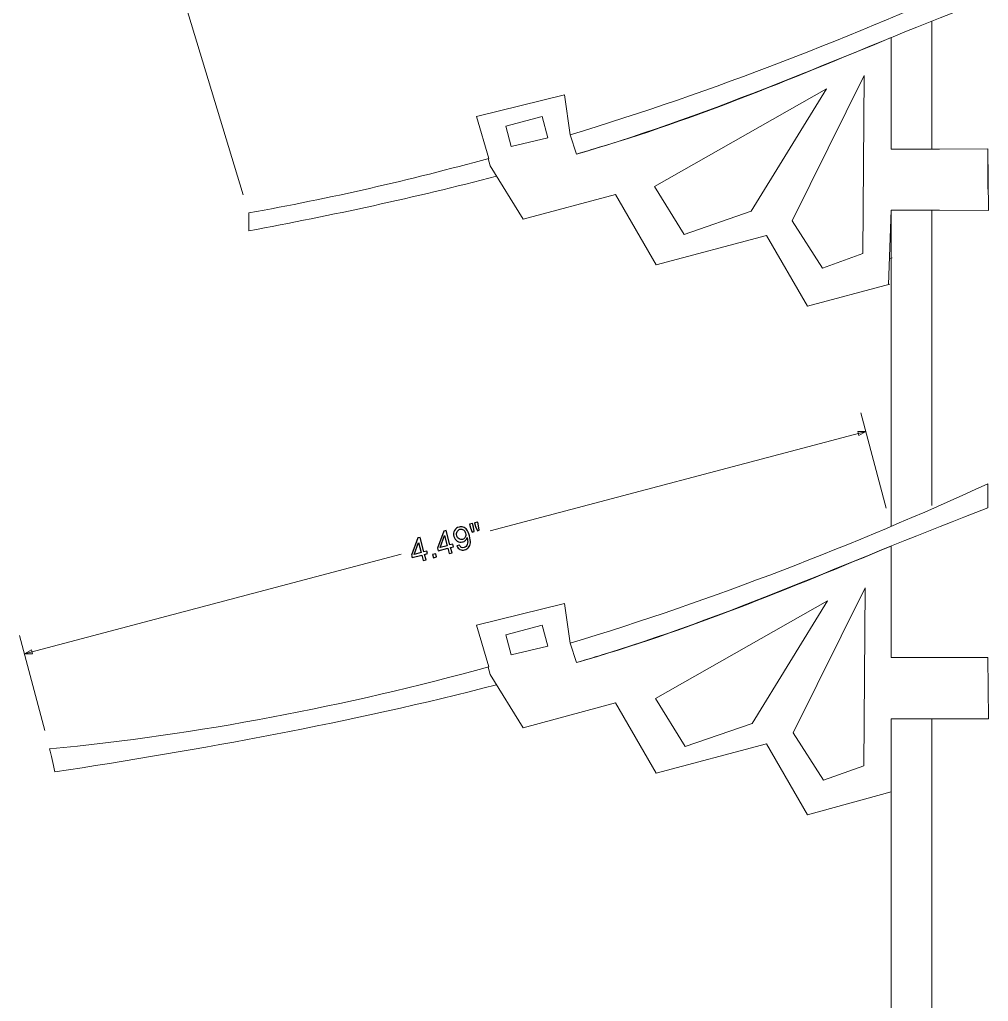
# Model space of a CAD drawing. Header units: inches. Extents: x -60.4 to -14.9, y -20.3 to 14.1.
# Drawn here: x -33.34 to -28.34, y -11.26 to -6.18 of the extents above; entities that cross this region are included whole.
import ezdxf

# ---------------------------------------------------------------- set-up
doc = ezdxf.new("R2010")
doc.units = ezdxf.units.IN
doc.header["$MEASUREMENT"] = 0
doc.layers.add('Master Desktop', color=7, linetype='Continuous', plot=False)

msp = doc.modelspace()

# ---------------------------------------------------------------- linework, layer by layer
at = {"layer": 'Master Desktop', "color": 155, "lineweight": 9}
for points in [[(-32.1869, -7.0879), (-32.1869, -7.0879), (-33.0351, -4.2951), (-33.0351, -4.2951)], [(-28.8669, -8.7065), (-28.8669, -8.7065), (-28.9968, -8.2154), (-28.9968, -8.2154)], [(-28.9716, -8.3106), (-28.9716, -8.3106), (-30.9126, -8.8239), (-30.9126, -8.8239)], [(-31.3722, -8.9455), (-31.3722, -8.9455), (-33.317, -9.4599), (-33.317, -9.4599)], [(-33.2123, -9.8559), (-33.2123, -9.8559), (-33.3422, -9.3648), (-33.3422, -9.3648)]]:
    msp.add_open_spline(points, degree=3, dxfattribs=at)
at = {"layer": 'Master Desktop', "lineweight": 18}
for points in [[(-30.499, -6.7786), (-29.7552, -6.5517), (-29.0328, -6.2708), (-28.3417, -5.9547)], [(-28.6317, -6.1919), (-28.6317, -6.1919), (-28.6317, -6.8518), (-28.6317, -6.8518)], [(-28.8417, -6.2763), (-28.8417, -6.2763), (-28.8417, -6.8518), (-28.8417, -6.8518)], [(-28.8417, -6.8518), (-28.8417, -6.8518), (-28.8417, -6.2763), (-28.8417, -6.2763)], [(-32.1583, -7.182), (-31.7404, -7.107), (-31.3266, -7.0121), (-30.9187, -6.9002)], [(-32.1583, -7.2745), (-31.7294, -7.1944), (-31.2986, -7.1019), (-30.8797, -6.9927)], [(-28.8417, -7.1685), (-28.8417, -7.1685), (-28.8417, -8.8017), (-28.8417, -8.8017)], [(-28.8417, -8.8017), (-28.8417, -8.8017), (-28.8417, -7.1685), (-28.8417, -7.1685)], [(-28.6317, -7.1685), (-28.6317, -7.1685), (-28.6317, -8.6938), (-28.6317, -8.6938)], [(-30.499, -9.4056), (-29.7552, -9.1786), (-29.0328, -8.8977), (-28.3417, -8.5817)], [(-28.8417, -8.9033), (-28.8417, -8.9033), (-28.8417, -9.4788), (-28.8417, -9.4788)], [(-28.8417, -9.4788), (-28.8417, -9.4788), (-28.8417, -8.9033), (-28.8417, -8.9033)], [(-33.1871, -9.951), (-32.4181, -9.8774), (-31.6589, -9.7302), (-30.9187, -9.5272)], [(-33.1604, -10.0699), (-32.4142, -9.9563), (-31.6281, -9.8148), (-30.8797, -9.6197)], [(-28.8417, -9.7955), (-28.8417, -9.7955), (-28.8417, -11.6815), (-28.8417, -11.6815)], [(-28.8417, -11.6815), (-28.8417, -11.6815), (-28.8417, -9.7955), (-28.8417, -9.7955)], [(-28.6317, -9.7955), (-28.6317, -9.7955), (-28.6317, -11.6815), (-28.6317, -11.6815)], [(-33.1604, -10.0699), (-33.1696, -10.0274), (-33.1792, -9.9807), (-33.1871, -9.951)]]:
    msp.add_open_spline(points, degree=3, dxfattribs=at)
for points in [[(-30.4656, -6.8778), (-30.4138, -6.8626), (-30.3624, -6.847), (-30.3112, -6.8311), (-30.3112, -6.8311), (-29.6175, -6.6161), (-29.0013, -6.3285), (-28.3417, -6.0793)], [(-30.4656, -9.5048), (-30.4138, -9.4895), (-30.3624, -9.474), (-30.3112, -9.4581), (-30.3112, -9.4581), (-29.6175, -9.2431), (-29.0013, -8.9555), (-28.3417, -8.7062)]]:
    msp.add_open_spline(points, degree=3, knots=[0, 0, 0, 0, 0.333333, 0.333333, 0.333333, 0.333333, 1, 1, 1, 1], dxfattribs=at)
at = {"layer": 'Master Desktop', "color": 1, "lineweight": 9}
for points, knots in [([(-28.8543, -7.5518), (-28.8543, -7.5518), (-28.8417, -7.1685), (-28.8417, -7.1685), (-28.8417, -7.1685), (-28.8417, -7.1685), (-28.5917, -7.1685), (-28.5917, -7.1685), (-28.5917, -7.1685), (-28.5917, -7.1685), (-28.339, -7.1688), (-28.339, -7.1688), (-28.339, -7.1688), (-28.339, -7.1688), (-28.3417, -6.8516), (-28.3417, -6.8516), (-28.3417, -6.8516), (-28.3417, -6.8516), (-28.5917, -6.8518), (-28.5917, -6.8518), (-28.5917, -6.8518), (-28.5917, -6.8518), (-28.8417, -6.8518), (-28.8417, -6.8518), (-28.8417, -6.8518), (-28.8417, -6.8518), (-28.8417, -6.2763), (-28.8417, -6.2763), (-28.8417, -6.2763), (-29.3541, -6.4882), (-29.8899, -6.7139), (-30.4656, -6.8778), (-30.4656, -6.8778), (-30.4656, -6.8778), (-30.4983, -6.7784), (-30.4983, -6.7784)], [0, 0, 0, 0, 0.1, 0.1, 0.1, 0.1, 0.2, 0.2, 0.2, 0.2, 0.3, 0.3, 0.3, 0.3, 0.4, 0.4, 0.4, 0.4, 0.5, 0.5, 0.5, 0.5, 0.6, 0.6, 0.6, 0.6, 0.7, 0.7, 0.7, 0.7, 0.8, 0.8, 0.8, 0.8, 1, 1, 1, 1]), ([(-30.9187, -6.9002), (-30.9187, -6.9002), (-30.9833, -6.684), (-30.9833, -6.684), (-30.9833, -6.684), (-30.9833, -6.684), (-30.5276, -6.572), (-30.5276, -6.572), (-30.5276, -6.572), (-30.5276, -6.572), (-30.4983, -6.7784), (-30.4983, -6.7784)], [0, 0, 0, 0, 0.25, 0.25, 0.25, 0.25, 0.5, 0.5, 0.5, 0.5, 1, 1, 1, 1]), ([(-30.6147, -6.7932), (-30.6147, -6.7932), (-30.8036, -6.8389), (-30.8036, -6.8389), (-30.8036, -6.8389), (-30.8036, -6.8389), (-30.8317, -6.7344), (-30.8317, -6.7344), (-30.8317, -6.7344), (-30.8317, -6.7344), (-30.6439, -6.6841), (-30.6439, -6.6841), (-30.6439, -6.6841), (-30.6439, -6.6841), (-30.6147, -6.7932), (-30.6147, -6.7932)], [0, 0, 0, 0, 0.2, 0.2, 0.2, 0.2, 0.4, 0.4, 0.4, 0.4, 0.6, 0.6, 0.6, 0.6, 1, 1, 1, 1]), ([(-30.9232, -6.9014), (-30.9232, -6.9014), (-30.9127, -6.9395), (-30.9127, -6.9395), (-30.9127, -6.9395), (-30.9127, -6.9395), (-30.7422, -7.2148), (-30.7422, -7.2148), (-30.7422, -7.2148), (-30.7422, -7.2148), (-30.264, -7.0867), (-30.264, -7.0867), (-30.264, -7.0867), (-30.264, -7.0867), (-30.0541, -7.4502), (-30.0541, -7.4502), (-30.0541, -7.4502), (-30.0541, -7.4502), (-29.4854, -7.2978), (-29.4854, -7.2978), (-29.4854, -7.2978), (-29.4854, -7.2978), (-29.2738, -7.6642), (-29.2738, -7.6642), (-29.2738, -7.6642), (-29.2738, -7.6642), (-28.8486, -7.5502), (-28.8486, -7.5502)], [0, 0, 0, 0, 0.125, 0.125, 0.125, 0.125, 0.25, 0.25, 0.25, 0.25, 0.375, 0.375, 0.375, 0.375, 0.5, 0.5, 0.5, 0.5, 0.625, 0.625, 0.625, 0.625, 0.75, 0.75, 0.75, 0.75, 1, 1, 1, 1]), ([(-30.9232, -9.5284), (-30.9232, -9.5284), (-30.9127, -9.5665), (-30.9127, -9.5665), (-30.9127, -9.5665), (-30.9127, -9.5665), (-30.7422, -9.8418), (-30.7422, -9.8418), (-30.7422, -9.8418), (-30.7422, -9.8418), (-30.264, -9.7136), (-30.264, -9.7136), (-30.264, -9.7136), (-30.264, -9.7136), (-30.0541, -10.0772), (-30.0541, -10.0772), (-30.0541, -10.0772), (-30.0541, -10.0772), (-29.4854, -9.9248), (-29.4854, -9.9248), (-29.4854, -9.9248), (-29.4854, -9.9248), (-29.2738, -10.2912), (-29.2738, -10.2912), (-29.2738, -10.2912), (-29.2738, -10.2912), (-28.8417, -10.1736), (-28.8417, -10.1736), (-28.8417, -10.1736), (-28.8417, -10.1736), (-28.8417, -9.7955), (-28.8417, -9.7955), (-28.8417, -9.7955), (-28.8417, -9.7955), (-28.5917, -9.7955), (-28.5917, -9.7955), (-28.5917, -9.7955), (-28.5917, -9.7955), (-28.339, -9.7957), (-28.339, -9.7957), (-28.339, -9.7957), (-28.339, -9.7957), (-28.3417, -9.4785), (-28.3417, -9.4785), (-28.3417, -9.4785), (-28.3417, -9.4785), (-28.5917, -9.4788), (-28.5917, -9.4788), (-28.5917, -9.4788), (-28.5917, -9.4788), (-28.8417, -9.4788), (-28.8417, -9.4788), (-28.8417, -9.4788), (-28.8417, -9.4788), (-28.8417, -8.9033), (-28.8417, -8.9033), (-28.8417, -8.9033), (-29.3541, -9.1152), (-29.8899, -9.3409), (-30.4656, -9.5048), (-30.4656, -9.5048), (-30.4656, -9.5048), (-30.4983, -9.4053), (-30.4983, -9.4053)], [0, 0, 0, 0, 0.058824, 0.058824, 0.058824, 0.058824, 0.117647, 0.117647, 0.117647, 0.117647, 0.176471, 0.176471, 0.176471, 0.176471, 0.235294, 0.235294, 0.235294, 0.235294, 0.294118, 0.294118, 0.294118, 0.294118, 0.352941, 0.352941, 0.352941, 0.352941, 0.411765, 0.411765, 0.411765, 0.411765, 0.470588, 0.470588, 0.470588, 0.470588, 0.529412, 0.529412, 0.529412, 0.529412, 0.588235, 0.588235, 0.588235, 0.588235, 0.647059, 0.647059, 0.647059, 0.647059, 0.705882, 0.705882, 0.705882, 0.705882, 0.764706, 0.764706, 0.764706, 0.764706, 0.823529, 0.823529, 0.823529, 0.823529, 0.882353, 0.882353, 0.882353, 0.882353, 1, 1, 1, 1]), ([(-30.9187, -9.5272), (-30.9187, -9.5272), (-30.9833, -9.311), (-30.9833, -9.311), (-30.9833, -9.311), (-30.9833, -9.311), (-30.5276, -9.199), (-30.5276, -9.199), (-30.5276, -9.199), (-30.5276, -9.199), (-30.4983, -9.4053), (-30.4983, -9.4053)], [0, 0, 0, 0, 0.25, 0.25, 0.25, 0.25, 0.5, 0.5, 0.5, 0.5, 1, 1, 1, 1]), ([(-30.6147, -9.4202), (-30.6147, -9.4202), (-30.8036, -9.4659), (-30.8036, -9.4659), (-30.8036, -9.4659), (-30.8036, -9.4659), (-30.8317, -9.3613), (-30.8317, -9.3613), (-30.8317, -9.3613), (-30.8317, -9.3613), (-30.6439, -9.311), (-30.6439, -9.311), (-30.6439, -9.311), (-30.6439, -9.311), (-30.6147, -9.4202), (-30.6147, -9.4202)], [0, 0, 0, 0, 0.2, 0.2, 0.2, 0.2, 0.4, 0.4, 0.4, 0.4, 0.6, 0.6, 0.6, 0.6, 1, 1, 1, 1])]:
    msp.add_open_spline(points, degree=3, knots=knots, dxfattribs=at)
for points in [[(-28.8417, -6.7418), (-28.8417, -6.7418), (-28.8417, -6.2763), (-28.8417, -6.2763)], [(-28.3417, -6.8516), (-28.3417, -6.8516), (-28.3417, -7.0584), (-28.3417, -7.0584)], [(-28.8417, -7.4149), (-28.8417, -7.4149), (-28.8417, -7.1685), (-28.8417, -7.1685)], [(-28.8499, -7.4171), (-28.8499, -7.4171), (-28.8359, -7.4134), (-28.8359, -7.4134)]]:
    msp.add_open_spline(points, degree=3, dxfattribs=at)
at = {"layer": 'Master Desktop', "color": 5, "lineweight": 9}
for points in [[(-29.3524, -7.2228), (-29.3524, -7.2228), (-28.98, -6.4728), (-28.98, -6.4728), (-28.98, -6.4728), (-28.98, -6.4728), (-28.9878, -7.3921), (-28.9878, -7.3921), (-28.9878, -7.3921), (-28.9878, -7.3921), (-29.1962, -7.4676), (-29.1962, -7.4676), (-29.1962, -7.4676), (-29.1962, -7.4676), (-29.3524, -7.2228), (-29.3524, -7.2228)], [(-30.0634, -7.0457), (-30.0634, -7.0457), (-29.1753, -6.5405), (-29.1753, -6.5405), (-29.1753, -6.5405), (-29.1753, -6.5405), (-29.5634, -7.1733), (-29.5634, -7.1733), (-29.5634, -7.1733), (-29.5634, -7.1733), (-29.9097, -7.2931), (-29.9097, -7.2931), (-29.9097, -7.2931), (-29.9097, -7.2931), (-30.0634, -7.0457), (-30.0634, -7.0457)], [(-29.3472, -9.8686), (-29.3472, -9.8686), (-28.9748, -9.1186), (-28.9748, -9.1186), (-28.9748, -9.1186), (-28.9748, -9.1186), (-28.9826, -10.0379), (-28.9826, -10.0379), (-28.9826, -10.0379), (-28.9826, -10.0379), (-29.191, -10.1134), (-29.191, -10.1134), (-29.191, -10.1134), (-29.191, -10.1134), (-29.3472, -9.8686), (-29.3472, -9.8686)], [(-30.0582, -9.6915), (-30.0582, -9.6915), (-29.1701, -9.1863), (-29.1701, -9.1863), (-29.1701, -9.1863), (-29.1701, -9.1863), (-29.5581, -9.8191), (-29.5581, -9.8191), (-29.5581, -9.8191), (-29.5581, -9.8191), (-29.9045, -9.9389), (-29.9045, -9.9389), (-29.9045, -9.9389), (-29.9045, -9.9389), (-30.0582, -9.6915), (-30.0582, -9.6915)]]:
    msp.add_open_spline(points, degree=3, knots=[0, 0, 0, 0, 0.2, 0.2, 0.2, 0.2, 0.4, 0.4, 0.4, 0.4, 0.6, 0.6, 0.6, 0.6, 1, 1, 1, 1], dxfattribs=at)
at = {"layer": 'Master Desktop', "lineweight": 9}
for points in [[(-32.1583, -7.182), (-32.1583, -7.182), (-32.1583, -7.2745), (-32.1583, -7.2745)], [(-28.3417, -8.5817), (-28.3417, -8.5817), (-28.3417, -8.7062), (-28.3417, -8.7062)]]:
    msp.add_open_spline(points, degree=3, dxfattribs=at)
at = {"layer": 'Master Desktop', "color": 155, "lineweight": 9}
for points in [[(-29.013, -8.3104), (-29.013, -8.3104), (-28.9716, -8.3106), (-28.9716, -8.3106), (-28.9716, -8.3106), (-28.9716, -8.3106), (-29.0076, -8.3312), (-29.0076, -8.3312), (-29.0076, -8.3312), (-29.0076, -8.3312), (-29.013, -8.3104), (-29.013, -8.3104)], [(-33.2811, -9.4393), (-33.2811, -9.4393), (-33.317, -9.4599), (-33.317, -9.4599), (-33.317, -9.4599), (-33.317, -9.4599), (-33.2756, -9.46), (-33.2756, -9.46), (-33.2756, -9.46), (-33.2756, -9.46), (-33.2811, -9.4393), (-33.2811, -9.4393)]]:
    msp.add_open_spline(points, degree=3, knots=[0, 0, 0, 0, 0.25, 0.25, 0.25, 0.25, 0.5, 0.5, 0.5, 0.5, 1, 1, 1, 1], dxfattribs=at)
at = {"layer": 'Master Desktop', "color": 155}
for points, knots in [([(-31.1232, -8.9418), (-31.1232, -8.9418), (-31.1304, -8.9142), (-31.1304, -8.9142), (-31.1304, -8.9142), (-31.1304, -8.9142), (-31.1804, -8.9272), (-31.1804, -8.9272), (-31.1804, -8.9272), (-31.1804, -8.9272), (-31.1838, -8.9143), (-31.1838, -8.9143), (-31.1838, -8.9143), (-31.1838, -8.9143), (-31.1507, -8.8258), (-31.1507, -8.8258), (-31.1507, -8.8258), (-31.1507, -8.8258), (-31.1391, -8.8228), (-31.1391, -8.8228), (-31.1391, -8.8228), (-31.1391, -8.8228), (-31.1196, -8.8975), (-31.1196, -8.8975), (-31.1196, -8.8975), (-31.1196, -8.8975), (-31.104, -8.8935), (-31.104, -8.8935), (-31.104, -8.8935), (-31.104, -8.8935), (-31.1006, -8.9064), (-31.1006, -8.9064), (-31.1006, -8.9064), (-31.1006, -8.9064), (-31.1162, -8.9105), (-31.1162, -8.9105), (-31.1162, -8.9105), (-31.1162, -8.9105), (-31.109, -8.9381), (-31.109, -8.9381), (-31.109, -8.9381), (-31.109, -8.9381), (-31.1232, -8.9418), (-31.1232, -8.9418)], [0, 0, 0, 0, 0.083333, 0.083333, 0.083333, 0.083333, 0.166667, 0.166667, 0.166667, 0.166667, 0.25, 0.25, 0.25, 0.25, 0.333333, 0.333333, 0.333333, 0.333333, 0.416667, 0.416667, 0.416667, 0.416667, 0.5, 0.5, 0.5, 0.5, 0.583333, 0.583333, 0.583333, 0.583333, 0.666667, 0.666667, 0.666667, 0.666667, 0.75, 0.75, 0.75, 0.75, 0.833333, 0.833333, 0.833333, 0.833333, 1, 1, 1, 1]), ([(-31.0838, -8.9027), (-31.0838, -8.9027), (-31.0705, -8.8979), (-31.0705, -8.8979), (-31.0705, -8.8979), (-31.0677, -8.904), (-31.0643, -8.9081), (-31.0603, -8.9101), (-31.0603, -8.9101), (-31.0563, -8.9121), (-31.0517, -8.9125), (-31.0466, -8.9112), (-31.0466, -8.9112), (-31.0423, -8.9101), (-31.0387, -8.9081), (-31.036, -8.9052), (-31.036, -8.9052), (-31.0332, -8.9024), (-31.0312, -8.899), (-31.03, -8.8951), (-31.03, -8.8951), (-31.0288, -8.8912), (-31.0282, -8.8863), (-31.0282, -8.8802), (-31.0282, -8.8802), (-31.0283, -8.8742), (-31.0291, -8.8683), (-31.0306, -8.8624), (-31.0306, -8.8624), (-31.0308, -8.8618), (-31.0311, -8.8608), (-31.0315, -8.8596), (-31.0315, -8.8596), (-31.0331, -8.8648), (-31.036, -8.8695), (-31.0402, -8.8736), (-31.0402, -8.8736), (-31.0443, -8.8777), (-31.0493, -8.8804), (-31.055, -8.8819), (-31.055, -8.8819), (-31.0646, -8.8844), (-31.0736, -8.8831), (-31.082, -8.8779), (-31.082, -8.8779), (-31.0904, -8.8727), (-31.0961, -8.8644), (-31.099, -8.8531), (-31.099, -8.8531), (-31.1021, -8.8414), (-31.1011, -8.8311), (-31.096, -8.8221), (-31.096, -8.8221), (-31.091, -8.8132), (-31.0833, -8.8074), (-31.0729, -8.8047), (-31.0729, -8.8047), (-31.0654, -8.8027), (-31.058, -8.803), (-31.0508, -8.8054), (-31.0508, -8.8054), (-31.0435, -8.8078), (-31.0372, -8.8123), (-31.0321, -8.8189), (-31.0321, -8.8189), (-31.0269, -8.8256), (-31.0225, -8.836), (-31.0188, -8.8501), (-31.0188, -8.8501), (-31.0149, -8.8649), (-31.0135, -8.877), (-31.0144, -8.8866), (-31.0144, -8.8866), (-31.0153, -8.8962), (-31.0183, -8.9041), (-31.0235, -8.9103), (-31.0235, -8.9103), (-31.0286, -8.9165), (-31.0354, -8.9207), (-31.0439, -8.9229), (-31.0439, -8.9229), (-31.0529, -8.9253), (-31.061, -8.9247), (-31.068, -8.9212), (-31.068, -8.9212), (-31.075, -8.9176), (-31.0803, -8.9115), (-31.0838, -8.9027)], [0, 0, 0, 0, 0.043478, 0.043478, 0.043478, 0.043478, 0.086957, 0.086957, 0.086957, 0.086957, 0.130435, 0.130435, 0.130435, 0.130435, 0.173913, 0.173913, 0.173913, 0.173913, 0.217391, 0.217391, 0.217391, 0.217391, 0.26087, 0.26087, 0.26087, 0.26087, 0.304348, 0.304348, 0.304348, 0.304348, 0.347826, 0.347826, 0.347826, 0.347826, 0.391304, 0.391304, 0.391304, 0.391304, 0.434783, 0.434783, 0.434783, 0.434783, 0.478261, 0.478261, 0.478261, 0.478261, 0.521739, 0.521739, 0.521739, 0.521739, 0.565217, 0.565217, 0.565217, 0.565217, 0.608696, 0.608696, 0.608696, 0.608696, 0.652174, 0.652174, 0.652174, 0.652174, 0.695652, 0.695652, 0.695652, 0.695652, 0.73913, 0.73913, 0.73913, 0.73913, 0.782609, 0.782609, 0.782609, 0.782609, 0.826087, 0.826087, 0.826087, 0.826087, 0.869565, 0.869565, 0.869565, 0.869565, 0.913043, 0.913043, 0.913043, 0.913043, 1, 1, 1, 1]), ([(-31.0391, -8.8367), (-31.0412, -8.8286), (-31.0451, -8.8227), (-31.0506, -8.819), (-31.0506, -8.819), (-31.0562, -8.8154), (-31.062, -8.8144), (-31.0681, -8.8159), (-31.0681, -8.8159), (-31.0744, -8.8176), (-31.0792, -8.8216), (-31.0825, -8.828), (-31.0825, -8.828), (-31.0859, -8.8343), (-31.0865, -8.8416), (-31.0843, -8.8498), (-31.0843, -8.8498), (-31.0824, -8.8571), (-31.0787, -8.8625), (-31.073, -8.8659), (-31.073, -8.8659), (-31.0674, -8.8694), (-31.0613, -8.8702), (-31.0548, -8.8685), (-31.0548, -8.8685), (-31.0483, -8.8668), (-31.0435, -8.8631), (-31.0404, -8.8574), (-31.0404, -8.8574), (-31.0374, -8.8517), (-31.037, -8.8448), (-31.0391, -8.8367)], [0, 0, 0, 0, 0.111111, 0.111111, 0.111111, 0.111111, 0.222222, 0.222222, 0.222222, 0.222222, 0.333333, 0.333333, 0.333333, 0.333333, 0.444444, 0.444444, 0.444444, 0.444444, 0.555556, 0.555556, 0.555556, 0.555556, 0.666667, 0.666667, 0.666667, 0.666667, 0.777778, 0.777778, 0.777778, 0.777778, 1, 1, 1, 1]), ([(-31.0042, -8.8305), (-31.0042, -8.8305), (-31.0138, -8.8096), (-31.0138, -8.8096), (-31.0138, -8.8096), (-31.0138, -8.8096), (-31.0187, -8.7907), (-31.0187, -8.7907), (-31.0187, -8.7907), (-31.0187, -8.7907), (-31.0026, -8.7865), (-31.0026, -8.7865), (-31.0026, -8.7865), (-31.0026, -8.7865), (-30.9977, -8.8054), (-30.9977, -8.8054), (-30.9977, -8.8054), (-30.9977, -8.8054), (-30.9955, -8.8283), (-30.9955, -8.8283), (-30.9955, -8.8283), (-30.9955, -8.8283), (-31.0042, -8.8305), (-31.0042, -8.8305)], [0, 0, 0, 0, 0.142857, 0.142857, 0.142857, 0.142857, 0.285714, 0.285714, 0.285714, 0.285714, 0.428571, 0.428571, 0.428571, 0.428571, 0.571429, 0.571429, 0.571429, 0.571429, 0.714286, 0.714286, 0.714286, 0.714286, 1, 1, 1, 1]), ([(-30.9781, -8.8237), (-30.9781, -8.8237), (-30.9877, -8.8028), (-30.9877, -8.8028), (-30.9877, -8.8028), (-30.9877, -8.8028), (-30.9926, -8.7839), (-30.9926, -8.7839), (-30.9926, -8.7839), (-30.9926, -8.7839), (-30.9765, -8.7797), (-30.9765, -8.7797), (-30.9765, -8.7797), (-30.9765, -8.7797), (-30.9716, -8.7986), (-30.9716, -8.7986), (-30.9716, -8.7986), (-30.9716, -8.7986), (-30.9696, -8.8215), (-30.9696, -8.8215), (-30.9696, -8.8215), (-30.9696, -8.8215), (-30.9781, -8.8237), (-30.9781, -8.8237)], [0, 0, 0, 0, 0.142857, 0.142857, 0.142857, 0.142857, 0.285714, 0.285714, 0.285714, 0.285714, 0.428571, 0.428571, 0.428571, 0.428571, 0.571429, 0.571429, 0.571429, 0.571429, 0.714286, 0.714286, 0.714286, 0.714286, 1, 1, 1, 1]), ([(-31.2576, -8.9774), (-31.2576, -8.9774), (-31.2648, -8.9498), (-31.2648, -8.9498), (-31.2648, -8.9498), (-31.2648, -8.9498), (-31.3148, -8.9628), (-31.3148, -8.9628), (-31.3148, -8.9628), (-31.3148, -8.9628), (-31.3182, -8.9498), (-31.3182, -8.9498), (-31.3182, -8.9498), (-31.3182, -8.9498), (-31.285, -8.8613), (-31.285, -8.8613), (-31.285, -8.8613), (-31.285, -8.8613), (-31.2735, -8.8583), (-31.2735, -8.8583), (-31.2735, -8.8583), (-31.2735, -8.8583), (-31.254, -8.9331), (-31.254, -8.9331), (-31.254, -8.9331), (-31.254, -8.9331), (-31.2384, -8.929), (-31.2384, -8.929), (-31.2384, -8.929), (-31.2384, -8.929), (-31.235, -8.942), (-31.235, -8.942), (-31.235, -8.942), (-31.235, -8.942), (-31.2506, -8.946), (-31.2506, -8.946), (-31.2506, -8.946), (-31.2506, -8.946), (-31.2434, -8.9737), (-31.2434, -8.9737), (-31.2434, -8.9737), (-31.2434, -8.9737), (-31.2576, -8.9774), (-31.2576, -8.9774)], [0, 0, 0, 0, 0.083333, 0.083333, 0.083333, 0.083333, 0.166667, 0.166667, 0.166667, 0.166667, 0.25, 0.25, 0.25, 0.25, 0.333333, 0.333333, 0.333333, 0.333333, 0.416667, 0.416667, 0.416667, 0.416667, 0.5, 0.5, 0.5, 0.5, 0.583333, 0.583333, 0.583333, 0.583333, 0.666667, 0.666667, 0.666667, 0.666667, 0.75, 0.75, 0.75, 0.75, 0.833333, 0.833333, 0.833333, 0.833333, 1, 1, 1, 1]), ([(-31.1338, -8.9012), (-31.1338, -8.9012), (-31.1473, -8.8492), (-31.1473, -8.8492), (-31.1473, -8.8492), (-31.1473, -8.8492), (-31.1699, -8.9106), (-31.1699, -8.9106), (-31.1699, -8.9106), (-31.1699, -8.9106), (-31.1338, -8.9012), (-31.1338, -8.9012)], [0, 0, 0, 0, 0.25, 0.25, 0.25, 0.25, 0.5, 0.5, 0.5, 0.5, 1, 1, 1, 1]), ([(-31.2681, -8.9368), (-31.2681, -8.9368), (-31.2817, -8.8848), (-31.2817, -8.8848), (-31.2817, -8.8848), (-31.2817, -8.8848), (-31.3043, -8.9462), (-31.3043, -8.9462), (-31.3043, -8.9462), (-31.3043, -8.9462), (-31.2681, -8.9368), (-31.2681, -8.9368)], [0, 0, 0, 0, 0.25, 0.25, 0.25, 0.25, 0.5, 0.5, 0.5, 0.5, 1, 1, 1, 1]), ([(-31.2054, -8.9634), (-31.2054, -8.9634), (-31.2096, -8.9473), (-31.2096, -8.9473), (-31.2096, -8.9473), (-31.2096, -8.9473), (-31.1935, -8.9431), (-31.1935, -8.9431), (-31.1935, -8.9431), (-31.1935, -8.9431), (-31.1893, -8.9592), (-31.1893, -8.9592), (-31.1893, -8.9592), (-31.1893, -8.9592), (-31.2054, -8.9634), (-31.2054, -8.9634)], [0, 0, 0, 0, 0.2, 0.2, 0.2, 0.2, 0.4, 0.4, 0.4, 0.4, 0.6, 0.6, 0.6, 0.6, 1, 1, 1, 1])]:
    msp.add_open_spline(points, degree=3, knots=knots, dxfattribs=at)

doc.saveas('drawing.dxf')
